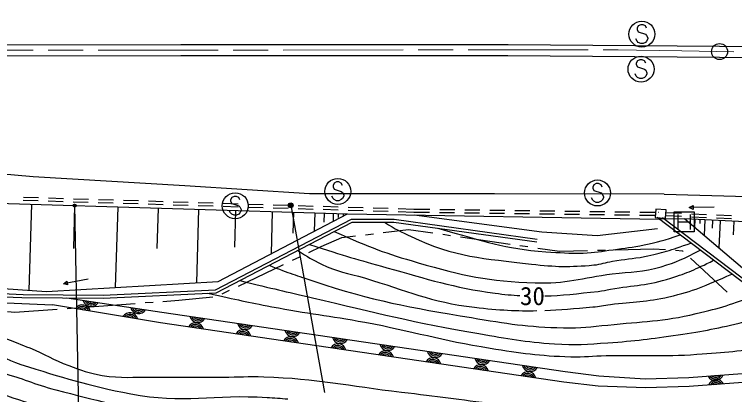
# Model space of a CAD drawing. Units: millimetres, scale not verified. Extents: x 40000 to 680000, y 20000 to 380000.
# Drawn here: x 398848 to 470871, y 253658 to 291712 of the extents above; entities that cross this region are included whole.
import ezdxf
from ezdxf.enums import TextEntityAlignment as Align

# ---------------------------------------------------------------- set-up
doc = ezdxf.new("R2010")
doc.units = ezdxf.units.MM
doc.header["$LTSCALE"] = 1000
doc.header["$PDMODE"] = 32
doc.header["$PDSIZE"] = 500
doc.linetypes.add('CHAIN', pattern=[18.5, 12, -1.5, 3.5, -1.5])
for name, color, linetype, lineweight in [('M-BGD', 7, 'Continuous', 25), ('M-BMK', 2, 'CHAIN', 13), ('M-BMK-ROW', 30, 'Continuous', 25), ('M-BMK-SRVR', 3, 'Continuous', 25), ('M-STR-STRC', 7, 'Continuous', 25)]:
    doc.layers.add(name, color=color, linetype=linetype, lineweight=lineweight)
doc.styles.add('ＭＳ ゴシック', font='')
doc.styles.get('ＭＳ ゴシック').set_extended_font_data('MS Gothic')

msp = doc.modelspace()

# ---------------------------------------------------------------- linework, layer by layer
at = {"layer": 'M-BGD'}
for p, q in [((275591, 276494), (432164, 271760)), ((399740, 273122), (401239, 273076)), ((399748, 273422), (401247, 273376)), ((402239, 273045), (403738, 272999)), ((402247, 273345), (403746, 273299)), ((404746, 273268), (406245, 273222)), ((407244, 273192), (408744, 273146)), ((409743, 273115), (411243, 273069)), ((412242, 273038), (413741, 272992)), ((400560, 272716), (400299, 264090)), ((404738, 272968), (406237, 272922)), ((404873, 272585), (404742, 268272)), ((407237, 272892), (408736, 272846)), ((409186, 272455), (408941, 264370)), ((409735, 272815), (411235, 272769)), ((412234, 272739), (413734, 272693)), ((413228, 272333), (413106, 268290)), ((414733, 272662), (416232, 272616)), ((414741, 272962), (416240, 272916)), ((417232, 272585), (418731, 272539)), ((417240, 272885), (418739, 272839)), ((419731, 272509), (421230, 272463)), ((419739, 272808), (421238, 272762)), ((422230, 272432), (423729, 272386)), ((422237, 272732), (423737, 272686)), ((424728, 272355), (426228, 272309)), ((424736, 272655), (426235, 272609)), ((427227, 272279), (428727, 272233)), ((427235, 272578), (428734, 272532)), ((429734, 272502), (431233, 272456)), ((432233, 272425), (433732, 272379)), ((434731, 272348), (436231, 272302)), ((437230, 272272), (438805, 272224)), ((466342, 272377), (466715, 272570)), ((468842, 272413), (466342, 272377)), ((466720, 272195), (466342, 272377)), ((466715, 272570), (466720, 272195)), ((417270, 272210), (417048, 264842)), ((420954, 272099), (420843, 268415)), ((424639, 271988), (424510, 267743)), ((426761, 271924), (426697, 269801)), ((428884, 271859), (428828, 270009)), ((429726, 272202), (431225, 272156)), ((429809, 271831), (429781, 270906)), ((430734, 271803), (430710, 270997)), ((431234, 271788), (431222, 271385)), ((431734, 271773), (431726, 271530)), ((432164, 271760), (463313, 271216)), ((432225, 272125), (433724, 272079)), ((434724, 272049), (436223, 272003)), ((437223, 271972), (438798, 271924)), ((438798, 271924), (440376, 271903)), ((438805, 272224), (440386, 272203)), ((441375, 271890), (442875, 271871)), ((441386, 272190), (442886, 272171)), ((443875, 271858), (445375, 271839)), ((443886, 272158), (445386, 272139)), ((446375, 271826), (447875, 271806)), ((446386, 272126), (447885, 272106)), ((448875, 271794), (450375, 271774)), ((448885, 272093), (450385, 272074)), ((451375, 271761), (452874, 271742)), ((451385, 272061), (452885, 272042)), ((453874, 271729), (455374, 271710)), ((453885, 272029), (455385, 272010)), ((456374, 271697), (457874, 271677)), ((456385, 271997), (457885, 271977)), ((458874, 271664), (460374, 271645)), ((458885, 271964), (460384, 271945)), ((461374, 271632), (462951, 271612)), ((461384, 271932), (462966, 271912)), ((463269, 271908), (463279, 271908)), ((463989, 271575), (465552, 271504)), ((464004, 271874), (465567, 271803)), ((464816, 269935), (464816, 271935)), ((464816, 271935), (466816, 271935)), ((465191, 271685), (465191, 270185)), ((466441, 271685), (466441, 270185)), ((466566, 271758), (468064, 271690)), ((466816, 271935), (466816, 269935)), ((469063, 271644), (470561, 271576)), ((481734, 257272), (463135, 271369)), ((465902, 271239), (463313, 271216)), ((481980, 257462), (463666, 271343)), ((465191, 270935), (466441, 270935)), ((495946, 269721), (465902, 271239)), ((466551, 271458), (468049, 271390)), ((466900, 271188), (466862, 270422)), ((467400, 271163), (467380, 270780)), ((467899, 271138), (467822, 269606)), ((468665, 271099), (468627, 270333)), ((469048, 271344), (470547, 271276)), ((469431, 271060), (469295, 268353)), ((470785, 270992), (470717, 269638)), ((466816, 269935), (464816, 269935)), ((406211, 265212), (403754, 264752)), ((403754, 264752), (404088, 265005)), ((404157, 264636), (403754, 264752)), ((404088, 265005), (404157, 264636))]:
    msp.add_line(p, q, dxfattribs=at)
for points in [[(69226, 291712), (69227, 291712), (90894, 291688), (119119, 291321), (149826, 290520), (159158, 290356), (184931, 289903), (223837, 289220), (259220, 288599), (269373, 288605), (292454, 288619), (307567, 288628), (333645, 288643), (359215, 288658), (369373, 288664), (384416, 288673), (415494, 288691), (448213, 288710), (469376, 288536), (473971, 288454), (504916, 287903), (530999, 287439), (557963, 286959), (568072, 286780)], [(69232, 290612), (90886, 290588), (119098, 290221), (149802, 289420), (159138, 289256), (184912, 288803), (223817, 288121), (259211, 287499), (269374, 287505), (292455, 287519), (307568, 287528), (333646, 287543), (359216, 287558), (369374, 287564), (384416, 287573), (415494, 287591), (448209, 287610), (469367, 287436), (473951, 287354), (504896, 286803), (530979, 286339), (557944, 285860), (568053, 285680)], [(463834, 273713), (446874, 273737), (428357, 273745), (415907, 274565), (400733, 275467), (383460, 276997), (375437, 277646), (369209, 278271), (358298, 278294), (326646, 278289), (306549, 278140), (283214, 278182), (259661, 278383), (254658, 278348)], [(463834, 273713), (541202, 271545), (567749, 268621)], [(361891, 269122), (362312, 267555), (363476, 266228), (365172, 265771), (397751, 264264), (402061, 263970), (419225, 264969), (432164, 271760)], [(438840, 271643), (451592, 269938), (457133, 269594), (463177, 270268)], [(361127, 269201), (361334, 267333), (362679, 265657), (364515, 265142), (374295, 264511), (389068, 263789), (399599, 263364), (407730, 263298), (419031, 263860), (432635, 270914), (436804, 270910), (451098, 268934)], [(361425, 269234), (361622, 267453), (362868, 265902), (364550, 265415), (374303, 264873), (389135, 264178), (399709, 263690), (407710, 263597), (418951, 264156), (432562, 271214), (436825, 271210), (451139, 269231)], [(465902, 271239), (475658, 262941), (483727, 258159), (495296, 257275)], [(362679, 265657), (364280, 264818), (373021, 264091), (382444, 263418), (391153, 263142), (402668, 262631)], [(404095, 263328), (413601, 261901), (453935, 255957), (457297, 255540), (461944, 255227), (466295, 255380), (471637, 255756), (477455, 256208), (481734, 257272), (483237, 257296), (494558, 256438)], [(494481, 255542), (483514, 256372), (482135, 256444), (477599, 255317), (471703, 254858), (466342, 254481), (461976, 254328), (457214, 254489), (453793, 254913), (413465, 260857), (402668, 262631)]]:
    msp.add_lwpolyline(points, dxfattribs=at)
msp.add_lwpolyline([(462940, 271378), (463977, 271328), (464018, 272158), (462980, 272209)], close=True, dxfattribs=at)
for centre, radius, start, end in [((406521, 263279), 812, 194.08535, 328.84562), ((406521, 263279), 650, 200.20114, 322.72983), ((406521, 263279), 488, 211.33383, 311.59715), ((406521, 263279), 325, 245.52312, 277.40786), ((405648, 261825), 812, 13.28715, 148.04742), ((405648, 261825), 650, 19.40294, 141.93163), ((405648, 261825), 488, 30.53562, 130.79894), ((411268, 262567), 812, 194.08535, 328.84562), ((411268, 262567), 650, 200.20114, 322.72983), ((411268, 262567), 488, 211.33383, 311.59715), ((411268, 262567), 325, 245.52312, 277.40786), ((405648, 261825), 325, 64.72491, 96.60965), ((410384, 261046), 812, 13.28715, 148.04742), ((410384, 261046), 650, 19.40294, 141.93163), ((410384, 261046), 488, 30.53562, 130.79894), ((417193, 261687), 812, 194.23604, 328.99631), ((417193, 261687), 650, 200.35183, 322.88052), ((410384, 261046), 325, 64.72491, 96.60965), ((416963, 260025), 812, 14.23604, 148.99631), ((417193, 261687), 488, 211.48452, 311.74783), ((417193, 261687), 325, 245.67381, 277.55854), ((421942, 260988), 812, 194.23604, 328.99631), ((421942, 260988), 650, 200.35183, 322.88052), ((421942, 260988), 488, 211.48452, 311.74783), ((416963, 260025), 650, 20.35183, 142.88052), ((416963, 260025), 488, 31.48452, 131.74783), ((416963, 260025), 325, 65.67381, 97.55854), ((421712, 259325), 812, 14.23604, 148.99631), ((421942, 260988), 325, 245.67381, 277.55854), ((426690, 260288), 812, 194.23604, 328.99631), ((426690, 260288), 650, 200.35183, 322.88052), ((426690, 260288), 488, 211.48452, 311.74783), ((421712, 259325), 650, 20.35183, 142.88052), ((421712, 259325), 488, 31.48452, 131.74783), ((421712, 259325), 325, 65.67381, 97.55854), ((426460, 258626), 812, 14.23604, 148.99631), ((426690, 260288), 325, 245.67381, 277.55854), ((431439, 259588), 812, 194.23604, 328.99631), ((431439, 259588), 650, 200.35183, 322.88052), ((431439, 259588), 488, 211.48452, 311.74783), ((431439, 259588), 325, 245.67381, 277.55854), ((426460, 258626), 650, 20.35183, 142.88052), ((426460, 258626), 488, 31.48452, 131.74783), ((426460, 258626), 325, 65.67381, 97.55854), ((431209, 257926), 812, 14.23604, 148.99631), ((431209, 257926), 650, 20.35183, 142.88052), ((436188, 258888), 812, 194.23604, 328.99631), ((436188, 258888), 650, 200.35183, 322.88052), ((436188, 258888), 488, 211.48452, 311.74783), ((436188, 258888), 325, 245.67381, 277.55854), ((431209, 257926), 488, 31.48452, 131.74783), ((431209, 257926), 325, 65.67381, 97.55854), ((435958, 257226), 812, 14.23604, 148.99631), ((435958, 257226), 650, 20.35183, 142.88052), ((440937, 258188), 812, 194.23604, 328.99631), ((440937, 258188), 650, 200.35183, 322.88052), ((440937, 258188), 488, 211.48452, 311.74783), ((440937, 258188), 325, 245.67381, 277.55854), ((435958, 257226), 488, 31.48452, 131.74783), ((435958, 257226), 325, 65.67381, 97.55854), ((440707, 256526), 812, 14.23604, 148.99631), ((440707, 256526), 650, 20.35183, 142.88052), ((445685, 257488), 812, 194.23604, 328.99631), ((445685, 257488), 650, 200.35183, 322.88052), ((445685, 257488), 488, 211.48452, 311.74783), ((445685, 257488), 325, 245.67381, 277.55854), ((440707, 256526), 488, 31.48452, 131.74783), ((440707, 256526), 325, 65.67381, 97.55854), ((445455, 255826), 812, 14.23604, 148.99631), ((445455, 255826), 650, 20.35183, 142.88052), ((450434, 256788), 812, 194.23604, 328.99631), ((450434, 256788), 650, 200.35183, 322.88052), ((450434, 256788), 488, 211.48452, 311.74783), ((450434, 256788), 325, 245.67381, 277.55854), ((445455, 255826), 488, 31.48452, 131.74783), ((445455, 255826), 325, 65.67381, 97.55854), ((450204, 255126), 812, 14.23604, 148.99631), ((450204, 255126), 650, 20.35183, 142.88052), ((450204, 255126), 488, 31.48452, 131.74783), ((450204, 255126), 325, 65.67381, 97.55854), ((468944, 255880), 812, 206.64267, 341.40294), ((469044, 254358), 812, 26.64267, 161.40294), ((468944, 255880), 650, 212.75846, 335.28715), ((469044, 254358), 650, 32.75846, 155.28715), ((468944, 255880), 488, 223.89114, 324.15446), ((468944, 255880), 325, 258.08043, 289.96517), ((469044, 254358), 488, 43.89114, 144.15446), ((469044, 254358), 325, 78.08043, 109.96517)]:
    msp.add_arc(centre, radius, start, end, dxfattribs=at)
for points, knots in [([(435865, 270911), (437011, 270166), (437473, 269992), (438541, 269477), (442877, 267388), (445771, 267288), (450551, 266722), (452970, 266436), (454361, 266415), (456787, 266632), (457534, 266699), (457930, 266882), (458669, 267013), (459906, 267231), (460618, 267234), (461851, 267473), (463708, 267833), (464359, 268094), (466503, 268817)], [0, 0, 0, 0, 1, 1, 1, 2, 2, 2, 3, 3, 3, 4, 4, 4, 5, 5, 5, 6, 6, 6, 6]), ([(441207, 270301), (446120, 268942), (447694, 268274), (451993, 267964), (453445, 267859), (454261, 267798), (455716, 267829), (456896, 267853), (457549, 268006), (458719, 268160), (459934, 268321), (460620, 268388), (461820, 268636), (463248, 268931), (463746, 269104), (465415, 269641)], [0, 0, 0, 0, 1, 1, 1, 2, 2, 2, 3, 3, 3, 4, 4, 4, 5, 5, 5, 5]), ([(430834, 269980), (434608, 268312), (435868, 267833), (439226, 266853), (443679, 265552), (446295, 264993), (450931, 264841), (453956, 264741), (455626, 265351), (458627, 265738), (460546, 265986), (461675, 265902), (463528, 266460), (465111, 266936), (465729, 267231), (467417, 268123)], [0, 0, 0, 0, 1, 1, 1, 2, 2, 2, 3, 3, 3, 4, 4, 4, 5, 5, 5, 5]), ([(428345, 268689), (432033, 267501), (433053, 267198), (436104, 266356), (440292, 265202), (442625, 264386), (446932, 263810), (447830, 263689), (448643, 263610), (449410, 263564)], [0, 0, 0, 0, 1, 1, 1, 2, 2, 2, 3, 3, 3, 3]), ([(427195, 268093), (428228, 267395), (428598, 267194), (429554, 266724), (431142, 265942), (432171, 265838), (433867, 265331), (438127, 264059), (440450, 262921), (444865, 262399), (447295, 262112), (449178, 262024), (451096, 262065)], [0, 0, 0, 0, 1, 1, 1, 2, 2, 2, 3, 3, 3, 4, 4, 4, 4]), ([(424320, 266602), (426397, 265776), (427035, 265595), (428796, 265009), (434791, 263015), (438321, 262399), (444553, 261361), (448126, 260766), (450149, 260418), (453770, 260341), (455506, 260305), (456480, 260443), (458207, 260624), (461663, 260987), (463650, 260953), (467029, 261760), (469510, 262353), (470434, 262640), (473266, 263690)], [0, 0, 0, 0, 1, 1, 1, 2, 2, 2, 3, 3, 3, 4, 4, 4, 5, 5, 5, 6, 6, 6, 6]), ([(451910, 263528), (453539, 263578), (455153, 263761), (457219, 263991), (457714, 264046), (457986, 264115), (458476, 264202), (460826, 264624), (462215, 264576), (464488, 265310), (466212, 265867), (466872, 266151), (468768, 267100)], [0, 0, 0, 0, 1, 1, 1, 2, 2, 2, 3, 3, 3, 4, 4, 4, 4]), ([(421383, 265079), (424897, 264216), (425810, 264008), (428653, 263346), (435133, 261839), (438746, 260881), (445303, 259759), (448241, 259256), (449892, 258935), (452866, 258740), (454945, 258604), (456121, 258694), (458200, 258844), (460951, 259042), (462490, 259227), (465217, 259642), (467810, 260037), (469266, 260284), (471807, 260936), (473265, 261309), (473766, 261441), (475514, 261987)], [0, 0, 0, 0, 1, 1, 1, 2, 2, 2, 3, 3, 3, 4, 4, 4, 5, 5, 5, 6, 6, 6, 7, 7, 7, 7]), ([(451909, 262090), (453356, 262146), (454868, 262269), (456688, 262430), (457380, 262491), (457762, 262581), (458451, 262675), (460738, 262987), (462062, 262923), (464310, 263445), (466849, 264035), (467798, 264488), (470583, 265724)], [0, 0, 0, 0, 1, 1, 1, 2, 2, 2, 3, 3, 3, 4, 4, 4, 4]), ([(349034, 264715), (349410, 264264), (349624, 264123), (350045, 263796), (351592, 262592), (352949, 262824), (354848, 262338), (357899, 261557), (359714, 261647), (362815, 261092), (367371, 260277), (369903, 259706), (374419, 258692), (375910, 258356), (376704, 257976), (378214, 257735), (380287, 257404), (381473, 257400), (383569, 257260), (386750, 257049), (388551, 257226), (391722, 256896), (394007, 256657), (395278, 256395), (397511, 255856), (399687, 255330), (400810, 254693), (402978, 254135), (407157, 253061), (409511, 252443), (413783, 251841), (416798, 251417), (418508, 251349), (421541, 251075), (423334, 250912), (424776, 250810), (426181, 250708)], [0, 0, 0, 0, 1, 1, 1, 2, 2, 2, 3, 3, 3, 4, 4, 4, 5, 5, 5, 6, 6, 6, 7, 7, 7, 8, 8, 8, 9, 9, 9, 10, 10, 10, 11, 11, 11, 12, 12, 12, 12]), ([(358381, 263876), (359311, 263784), (359588, 263718), (360358, 263597), (365235, 262831), (367709, 261250), (372536, 260218), (378220, 259004), (381497, 258771), (387288, 258283), (390561, 258008), (392461, 258662), (395693, 258084), (397244, 257807), (397971, 257154), (399475, 256685), (403723, 255360), (406110, 254576), (410480, 253736), (415709, 252730), (418795, 253727), (424109, 253378), (424821, 253332), (425511, 253282), (426181, 253229)], [0, 0, 0, 0, 1, 1, 1, 2, 2, 2, 3, 3, 3, 4, 4, 4, 5, 5, 5, 6, 6, 6, 7, 7, 7, 8, 8, 8, 8]), ([(418195, 263818), (421259, 263118), (422083, 262946), (424589, 262454), (428209, 261743), (430278, 261578), (433903, 260901), (438808, 259986), (441485, 259104), (446411, 258307), (449539, 257801), (451311, 257549), (454479, 257450), (455866, 257406), (456643, 257526), (458031, 257561), (461576, 257650), (463572, 257436), (467109, 257695), (469907, 257900), (471503, 257948), (474236, 258577), (475900, 258961), (476514, 259119), (478441, 259768)], [0, 0, 0, 0, 1, 1, 1, 2, 2, 2, 3, 3, 3, 4, 4, 4, 5, 5, 5, 6, 6, 6, 7, 7, 7, 8, 8, 8, 8]), ([(368355, 263102), (371235, 261727), (372291, 261146), (375018, 260615), (377189, 260193), (378454, 260268), (380664, 260172), (383672, 260042), (385362, 260145), (388372, 260068), (391301, 259994), (392987, 260325), (395868, 259795), (397690, 259459), (398656, 259010), (400376, 258324), (401930, 257704), (402711, 257139), (404283, 256566), (405563, 256099), (406285, 255804), (407629, 255580), (409556, 255259), (410674, 255443), (412628, 255412), (415406, 255367), (416962, 255394), (419741, 255411), (421324, 255420), (422212, 255503), (423794, 255447), (429197, 255256), (432180, 254541), (437550, 253911), (441211, 253481), (443255, 253182), (446915, 252744), (449247, 252465), (450555, 252326), (452891, 252081), (454193, 251944), (454918, 251783), (456227, 251750), (458263, 251700), (459065, 251924), (461403, 252369)], [0, 0, 0, 0, 1, 1, 1, 2, 2, 2, 3, 3, 3, 4, 4, 4, 5, 5, 5, 6, 6, 6, 7, 7, 7, 8, 8, 8, 9, 9, 9, 10, 10, 10, 11, 11, 11, 12, 12, 12, 13, 13, 13, 14, 14, 14, 15, 15, 15, 15]), ([(344634, 262464), (346778, 261344), (347641, 260823), (349760, 260471), (351477, 260185), (352475, 260429), (354216, 260388), (357301, 260315), (359045, 260484), (362114, 260155), (365126, 259832), (366744, 259204), (369718, 258631), (372079, 258175), (373396, 257893), (375770, 257511), (378146, 257128), (379490, 257002), (381877, 256694), (385876, 256178), (388180, 256271), (392121, 255416), (395705, 254640), (397545, 253584), (401079, 252603), (403268, 251996), (404493, 251635), (406720, 251180), (412331, 250034), (415496, 249465), (421173, 248706), (426159, 248039), (428968, 247789), (433980, 247354), (437921, 247012), (440131, 246799), (444086, 246693), (447807, 246594), (449077, 246627), (453616, 246770)], [0, 0, 0, 0, 1, 1, 1, 2, 2, 2, 3, 3, 3, 4, 4, 4, 5, 5, 5, 6, 6, 6, 7, 7, 7, 8, 8, 8, 9, 9, 9, 10, 10, 10, 11, 11, 11, 12, 12, 12, 13, 13, 13, 13]), ([(343973, 259613), (346495, 259135), (347251, 259066), (349364, 258791), (355936, 257937), (359722, 258790), (366318, 258148), (369272, 257860), (370875, 257318), (373787, 256742), (376398, 256226), (377848, 255873), (380465, 255384), (382615, 254983), (383829, 254814), (385983, 254432), (389190, 253864), (391028, 253730), (394186, 252934), (397297, 252151), (398957, 251423), (402017, 250459), (403591, 249962), (404434, 249534), (406049, 249190), (407761, 248827), (408769, 248940), (410504, 248708), (414558, 248164), (416830, 247819), (420835, 246986), (423280, 246477), (424582, 245915), (427004, 245308), (429451, 244695), (430801, 244243), (433287, 243815), (434980, 243523), (435939, 243364), (437655, 243306), (439777, 243235), (440978, 243269), (443087, 243513), (445486, 243791), (446815, 244086), (449167, 244631), (450559, 244953), (451030, 245065), (452714, 245532)], [0, 0, 0, 0, 1, 1, 1, 2, 2, 2, 3, 3, 3, 4, 4, 4, 5, 5, 5, 6, 6, 6, 7, 7, 7, 8, 8, 8, 9, 9, 9, 10, 10, 10, 11, 11, 11, 12, 12, 12, 13, 13, 13, 14, 14, 14, 15, 15, 15, 16, 16, 16, 16]), ([(337608, 257096), (338713, 256555), (339092, 256343), (340117, 256087), (340913, 255889), (341374, 255824), (342192, 255767), (348095, 255353), (351425, 255678), (357340, 255512), (360879, 255412), (362866, 255383), (366395, 255102), (369011, 254894), (370474, 254709), (373062, 254277), (383279, 252573), (388715, 250252), (398795, 247866), (402781, 246922), (404999, 246315), (409022, 245537), (411849, 244990), (413513, 245128), (416315, 244464), (419646, 243674), (421331, 242603), (424637, 241716), (429377, 240445), (432013, 239437), (436900, 238978), (438974, 238784), (440154, 238948), (442233, 239082), (444011, 239196), (445018, 239302), (446746, 239733), (448099, 240070), (448600, 240238), (450143, 240830)], [0, 0, 0, 0, 1, 1, 1, 2, 2, 2, 3, 3, 3, 4, 4, 4, 5, 5, 5, 6, 6, 6, 7, 7, 7, 8, 8, 8, 9, 9, 9, 10, 10, 10, 11, 11, 11, 12, 12, 12, 13, 13, 13, 13]), ([(335002, 253316), (341637, 253442), (343346, 253466), (348691, 253660), (353000, 253816), (355409, 254229), (359720, 254145), (365650, 254030), (368972, 253566), (374826, 252616), (379730, 251820), (382344, 250728), (387123, 249372), (395091, 247110), (399412, 245365), (407379, 243101), (413921, 241243), (417504, 239779), (424208, 238636), (431019, 237475), (434869, 236867), (441770, 236508), (443898, 236397), (445093, 236631), (447221, 236746), (447629, 236768), (447971, 236781), (448295, 236795)], [0, 0, 0, 0, 1, 1, 1, 2, 2, 2, 3, 3, 3, 4, 4, 4, 5, 5, 5, 6, 6, 6, 7, 7, 7, 8, 8, 8, 9, 9, 9, 9])]:
    msp.add_open_spline(points, degree=3, knots=knots, dxfattribs=at)
at = {"layer": 'M-BMK'}
msp.add_line((259216, 288049), (459216, 288167), dxfattribs=at)
msp.add_arc((100804483, 5636344680), 5636949725, 268.98, 268.98111, dxfattribs=at)
at = {"layer": 'M-BMK-ROW'}
for p, q in [((435736, 269882), (438269, 270192)), ((438269, 270192), (440692, 269843)), ((429511, 268477), (431606, 269375)), ((431606, 269375), (432957, 269541)), ((433949, 269663), (434743, 269760)), ((441682, 269700), (442473, 269586)), ((443463, 269443), (448412, 268729)), ((428284, 267891), (429511, 268477)), ((449402, 268586), (450193, 268472)), ((451183, 268329), (453365, 268014)), ((453365, 268014), (456160, 268084)), ((457159, 268109), (457959, 268129)), ((458959, 268154), (462727, 268248)), ((462727, 268248), (463955, 268169)), ((464953, 268105), (465654, 268060)), ((465654, 268060), (465726, 267994)), ((426660, 267114), (427382, 267459)), ((466459, 267314), (470128, 263917)), ((421247, 264526), (425758, 266683)), ((419623, 263750), (420345, 264095)), ((411911, 262862), (412709, 262920)), ((413706, 262993), (415290, 263110)), ((415290, 263110), (418685, 263446)), ((398895, 261907), (403135, 262218)), ((404132, 262291), (404930, 262350)), ((405927, 262423), (410914, 262789)), ((398150, 261986), (398895, 261907))]:
    msp.add_line(p, q, dxfattribs=at)
at = {"layer": 'M-BMK-SRVR'}
msp.add_circle((469372, 287986), 800, dxfattribs=at)
at = {"layer": 'M-STR-STRC'}
for p, q in [((461244, 290562), (461126, 290325)), ((461126, 290325), (461126, 290207)), ((461480, 290680), (461244, 290562)), ((461717, 290680), (461480, 290680)), ((461953, 290562), (461717, 290680)), ((462071, 290325), (461953, 290562)), ((461126, 290207), (461244, 289971)), ((461244, 289971), (461953, 289735)), ((461953, 289735), (462071, 289616)), ((462071, 289616), (462189, 289380)), ((461126, 289025), (461007, 289262)), ((461244, 288907), (461126, 289025)), ((461480, 288789), (461244, 288907)), ((461953, 288907), (461717, 288789)), ((462071, 289025), (461953, 288907)), ((462189, 289262), (462071, 289025)), ((462189, 289380), (462189, 289262)), ((461717, 288789), (461480, 288789)), ((461160, 287060), (461042, 286824)), ((461042, 286824), (461042, 286705)), ((461042, 286705), (461160, 286469)), ((461397, 287178), (461160, 287060)), ((461633, 287178), (461397, 287178)), ((461869, 287060), (461633, 287178)), ((461988, 286824), (461869, 287060)), ((461160, 286469), (461869, 286233)), ((461869, 286233), (461988, 286115)), ((461988, 286115), (462106, 285878)), ((461042, 285524), (460924, 285760)), ((461160, 285405), (461042, 285524)), ((461397, 285287), (461160, 285405)), ((461633, 285287), (461397, 285287)), ((461869, 285405), (461633, 285287)), ((461988, 285524), (461869, 285405)), ((462106, 285760), (461988, 285524)), ((462106, 285878), (462106, 285760)), ((430833, 274824), (430714, 274588)), ((430714, 274588), (430714, 274470)), ((430714, 274470), (430833, 274233)), ((431069, 274942), (430833, 274824)), ((431305, 274942), (431069, 274942)), ((431542, 274824), (431305, 274942)), ((431660, 274588), (431542, 274824)), ((456804, 274665), (456686, 274428)), ((456686, 274428), (456686, 274310)), ((457041, 274783), (456804, 274665)), ((457277, 274783), (457041, 274783)), ((457513, 274665), (457277, 274783)), ((457631, 274428), (457513, 274665)), ((430833, 274233), (431542, 273997)), ((431542, 273997), (431660, 273879)), ((431660, 273879), (431778, 273642)), ((456686, 274310), (456804, 274074)), ((456804, 274074), (457513, 273838)), ((457513, 273838), (457631, 273719)), ((457631, 273719), (457750, 273483)), ((420577, 273383), (420459, 273147)), ((420459, 273147), (420459, 273029)), ((420459, 273029), (420577, 272792)), ((420813, 273501), (420577, 273383)), ((421050, 273501), (420813, 273501)), ((421286, 273383), (421050, 273501)), ((421404, 273147), (421286, 273383)), ((430714, 273288), (430596, 273524)), ((430833, 273170), (430714, 273288)), ((431069, 273052), (430833, 273170)), ((431305, 273052), (431069, 273052)), ((431542, 273170), (431305, 273052)), ((431660, 273288), (431542, 273170)), ((431778, 273524), (431660, 273288)), ((431778, 273642), (431778, 273524)), ((456686, 273128), (456568, 273365)), ((456804, 273010), (456686, 273128)), ((457041, 272892), (456804, 273010)), ((457513, 273010), (457277, 272892)), ((457631, 273128), (457513, 273010)), ((457750, 273365), (457631, 273128)), ((457750, 273483), (457750, 273365)), ((404873, 272585), (405817, 220594)), ((420577, 272792), (421286, 272556)), ((421286, 272556), (421404, 272438)), ((421404, 272438), (421522, 272201)), ((426477, 272602), (429846, 253866)), ((457277, 272892), (457041, 272892)), ((420459, 271847), (420341, 272083)), ((420577, 271729), (420459, 271847)), ((420813, 271611), (420577, 271729)), ((421050, 271611), (420813, 271611)), ((421286, 271729), (421050, 271611)), ((421404, 271847), (421286, 271729)), ((421522, 272083), (421404, 271847)), ((421522, 272201), (421522, 272083))]:
    msp.add_line(p, q, dxfattribs=at)
for centre, radius in [((461598, 289735), 1300), ((461515, 286233), 1300), ((431187, 273997), 1300), ((457159, 273838), 1300), ((420931, 272556), 1300), ((404873, 272585), 150), ((404873, 272585), 120), ((404873, 272585), 90), ((404873, 272585), 60), ((404873, 272585), 30), ((426477, 272602), 150), ((426477, 272602), 120), ((426477, 272602), 90), ((426477, 272602), 60), ((426477, 272602), 30)]:
    msp.add_circle(centre, radius, dxfattribs=at)
msp.add_point((426477, 272602), dxfattribs=at)

# ---------------------------------------------------------------- texts
at = {"layer": 'M-BGD', "style": 'ＭＳ ゴシック'}
msp.add_text('30', height=1833, rotation=359.955, dxfattribs=at).set_placement((449409, 262066), align=Align.BOTTOM_LEFT)

doc.saveas('drawing.dxf')
